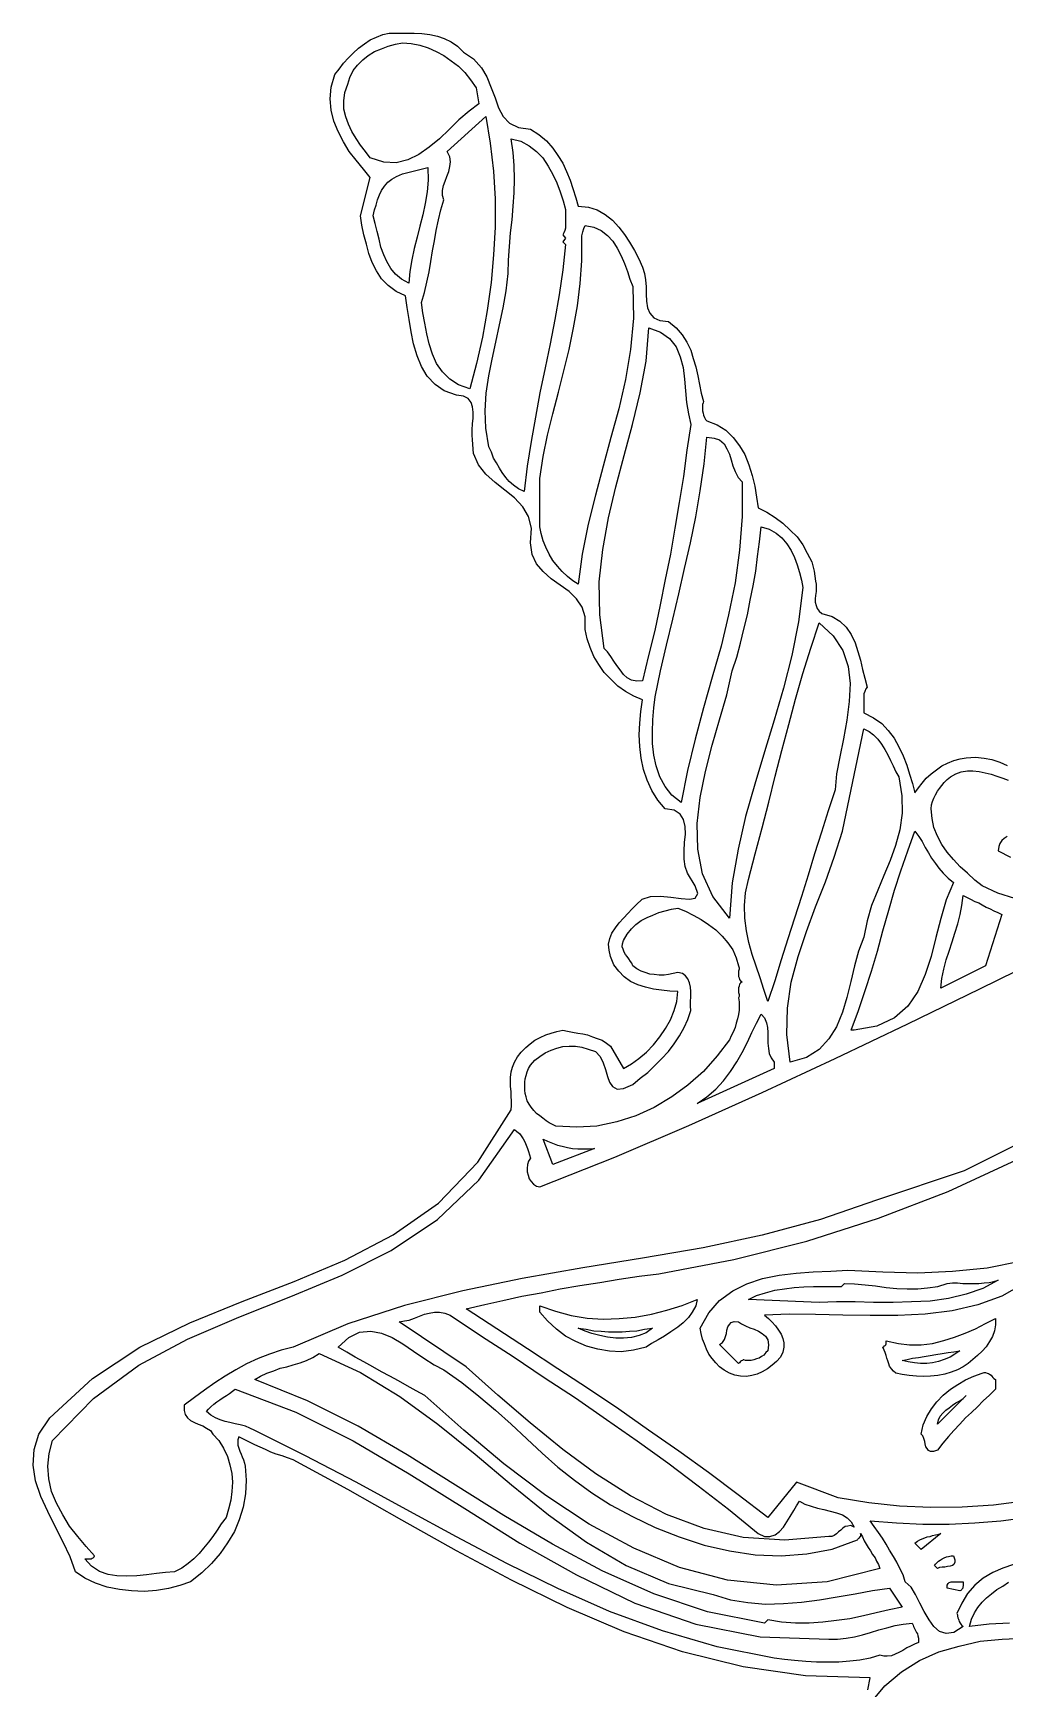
# Model space of a CAD drawing. Extents: x 0.04 to 6.96, y 0.04 to 9.51.
# Drawn here: x 0.038 to 2.032, y 6.108 to 9.506 of the extents above; entities that cross this region are included whole.
import ezdxf

# ---------------------------------------------------------------- set-up
doc = ezdxf.new("R2010")
doc.units = 0
doc.layers.add('1', color=7, linetype='Continuous')

msp = doc.modelspace()

# ---------------------------------------------------------------- linework, layer by layer
for points in [[(1.751, 6.106), (1.756, 6.131), (1.623, 6.135), (1.495, 6.153), (1.371, 6.184), (1.251, 6.225), (1.134, 6.275), (1.02, 6.331), (0.907, 6.391), (0.795, 6.454), (0.684, 6.517), (0.572, 6.578), (0.56, 6.582), (0.549, 6.586), (0.537, 6.59), (0.526, 6.594), (0.515, 6.599), (0.504, 6.604), (0.493, 6.609), (0.482, 6.614), (0.471, 6.62), (0.46, 6.625), (0.458, 6.619), (0.458, 6.614), (0.458, 6.608), (0.46, 6.602), (0.462, 6.596), (0.465, 6.59), (0.467, 6.584), (0.47, 6.578), (0.472, 6.571), (0.473, 6.565), (0.475, 6.536), (0.474, 6.508), (0.469, 6.481), (0.461, 6.455), (0.451, 6.431), (0.437, 6.408), (0.422, 6.386), (0.404, 6.365), (0.384, 6.346), (0.361, 6.328), (0.339, 6.32), (0.316, 6.314), (0.291, 6.31), (0.266, 6.308), (0.24, 6.309), (0.215, 6.312), (0.19, 6.317), (0.166, 6.325), (0.144, 6.335), (0.125, 6.348), (0.114, 6.379), (0.1, 6.409), (0.084, 6.44), (0.068, 6.472), (0.054, 6.503), (0.043, 6.535), (0.038, 6.567), (0.04, 6.599), (0.05, 6.631), (0.072, 6.664), (0.16, 6.745), (0.257, 6.809), (0.36, 6.859), (0.467, 6.903), (0.574, 6.944), (0.678, 6.988), (0.777, 7.04), (0.87, 7.105), (0.951, 7.189), (1.019, 7.296), (1.02, 7.305), (1.02, 7.315), (1.019, 7.324), (1.019, 7.334), (1.018, 7.344), (1.018, 7.354), (1.018, 7.363), (1.019, 7.374), (1.022, 7.384), (1.026, 7.394), (1.032, 7.405), (1.04, 7.415), (1.049, 7.424), (1.058, 7.432), (1.068, 7.439), (1.079, 7.445), (1.09, 7.45), (1.101, 7.454), (1.113, 7.457), (1.125, 7.46), (1.135, 7.458), (1.145, 7.456), (1.156, 7.454), (1.166, 7.452), (1.176, 7.45), (1.186, 7.446), (1.196, 7.443), (1.206, 7.439), (1.215, 7.433), (1.223, 7.427), (1.25, 7.381), (1.266, 7.391), (1.281, 7.402), (1.297, 7.415), (1.311, 7.43), (1.324, 7.446), (1.336, 7.463), (1.346, 7.481), (1.354, 7.5), (1.359, 7.519), (1.361, 7.539), (1.345, 7.54), (1.328, 7.542), (1.311, 7.544), (1.295, 7.548), (1.279, 7.553), (1.264, 7.56), (1.251, 7.569), (1.24, 7.581), (1.23, 7.594), (1.223, 7.611), (1.22, 7.624), (1.219, 7.636), (1.222, 7.648), (1.226, 7.659), (1.233, 7.67), (1.241, 7.68), (1.25, 7.69), (1.259, 7.7), (1.267, 7.708), (1.276, 7.717), (1.288, 7.729), (1.305, 7.734), (1.326, 7.735), (1.347, 7.733), (1.368, 7.73), (1.385, 7.729), (1.397, 7.731), (1.402, 7.74), (1.397, 7.756), (1.381, 7.782), (1.376, 7.796), (1.374, 7.811), (1.374, 7.828), (1.375, 7.845), (1.377, 7.862), (1.376, 7.878), (1.373, 7.892), (1.366, 7.903), (1.354, 7.911), (1.335, 7.914), (1.32, 7.932), (1.308, 7.952), (1.298, 7.973), (1.291, 7.995), (1.286, 8.018), (1.283, 8.042), (1.282, 8.066), (1.283, 8.09), (1.285, 8.114), (1.289, 8.138), (1.271, 8.145), (1.254, 8.155), (1.238, 8.166), (1.224, 8.18), (1.21, 8.194), (1.199, 8.21), (1.189, 8.227), (1.181, 8.245), (1.175, 8.263), (1.171, 8.282), (1.171, 8.308), (1.165, 8.328), (1.153, 8.345), (1.138, 8.36), (1.12, 8.373), (1.101, 8.386), (1.085, 8.401), (1.071, 8.417), (1.062, 8.436), (1.059, 8.46), (1.061, 8.49), (1.055, 8.514), (1.043, 8.534), (1.026, 8.552), (1.006, 8.568), (0.986, 8.584), (0.967, 8.601), (0.952, 8.62), (0.942, 8.643), (0.94, 8.671), (0.939, 8.681), (0.939, 8.692), (0.94, 8.704), (0.941, 8.716), (0.941, 8.728), (0.94, 8.739), (0.937, 8.748), (0.931, 8.756), (0.921, 8.761), (0.907, 8.763), (0.882, 8.772), (0.863, 8.785), (0.847, 8.802), (0.835, 8.822), (0.826, 8.844), (0.819, 8.868), (0.814, 8.893), (0.81, 8.918), (0.806, 8.943), (0.802, 8.967), (0.783, 8.976), (0.767, 8.988), (0.753, 9.002), (0.743, 9.018), (0.734, 9.035), (0.727, 9.054), (0.722, 9.073), (0.717, 9.092), (0.713, 9.112), (0.71, 9.131), (0.73, 9.21), (0.716, 9.227), (0.701, 9.245), (0.687, 9.263), (0.675, 9.283), (0.664, 9.304), (0.655, 9.325), (0.65, 9.348), (0.648, 9.371), (0.65, 9.395), (0.657, 9.421), (0.666, 9.432), (0.675, 9.444), (0.685, 9.455), (0.695, 9.465), (0.706, 9.475), (0.718, 9.484), (0.73, 9.492), (0.743, 9.498), (0.756, 9.503), (0.769, 9.506), (0.786, 9.506), (0.803, 9.506), (0.82, 9.506), (0.836, 9.505), (0.852, 9.503), (0.868, 9.5), (0.882, 9.495), (0.896, 9.488), (0.909, 9.479), (0.921, 9.467)], [(0.921, 9.467), (0.942, 9.453), (0.958, 9.435), (0.969, 9.416), (0.978, 9.394), (0.986, 9.373), (0.993, 9.353), (1.003, 9.335), (1.016, 9.321), (1.034, 9.312), (1.059, 9.309), (1.076, 9.298), (1.092, 9.285), (1.105, 9.27), (1.115, 9.255), (1.125, 9.239), (1.133, 9.222), (1.14, 9.204), (1.146, 9.187), (1.152, 9.168), (1.157, 9.151), (1.178, 9.149), (1.196, 9.143), (1.212, 9.134), (1.227, 9.122), (1.24, 9.108), (1.252, 9.093), (1.262, 9.077), (1.272, 9.06), (1.281, 9.043), (1.289, 9.026), (1.293, 9.013), (1.295, 9), (1.296, 8.985), (1.296, 8.97), (1.297, 8.956), (1.299, 8.942), (1.304, 8.931), (1.312, 8.922), (1.324, 8.916), (1.342, 8.914), (1.358, 8.901), (1.37, 8.887), (1.38, 8.872), (1.388, 8.855), (1.393, 8.838), (1.398, 8.821), (1.402, 8.803), (1.406, 8.785), (1.409, 8.767), (1.414, 8.75), (1.413, 8.747), (1.412, 8.744), (1.412, 8.74), (1.412, 8.736), (1.412, 8.731), (1.413, 8.726), (1.414, 8.722), (1.416, 8.717), (1.418, 8.713), (1.421, 8.71), (1.442, 8.702), (1.46, 8.691), (1.475, 8.676), (1.488, 8.659), (1.499, 8.641), (1.507, 8.62), (1.514, 8.598), (1.519, 8.576), (1.523, 8.554), (1.526, 8.532), (1.544, 8.523), (1.561, 8.512), (1.577, 8.5), (1.592, 8.486), (1.606, 8.472), (1.618, 8.456), (1.627, 8.439), (1.636, 8.421), (1.641, 8.402), (1.644, 8.381), (1.645, 8.375), (1.645, 8.367), (1.645, 8.36), (1.644, 8.352), (1.643, 8.345), (1.643, 8.338), (1.645, 8.331), (1.647, 8.325), (1.651, 8.32), (1.657, 8.315), (1.678, 8.309), (1.694, 8.299), (1.707, 8.287), (1.717, 8.272), (1.725, 8.255), (1.731, 8.237), (1.736, 8.219), (1.74, 8.2), (1.745, 8.182), (1.75, 8.164), (1.747, 8.16), (1.745, 8.155), (1.743, 8.15), (1.743, 8.145), (1.743, 8.139), (1.743, 8.134), (1.743, 8.128), (1.743, 8.122), (1.743, 8.117), (1.743, 8.111), (1.763, 8.101), (1.78, 8.089), (1.793, 8.075), (1.805, 8.059), (1.815, 8.041), (1.824, 8.023), (1.831, 8.004), (1.837, 7.985), (1.843, 7.966), (1.848, 7.947), (1.855, 7.957), (1.863, 7.967), (1.871, 7.977), (1.881, 7.986), (1.892, 7.994), (1.903, 8.002), (1.915, 8.008), (1.928, 8.013), (1.941, 8.017), (1.953, 8.019), (1.972, 8.02), (1.99, 8.018), (2.006, 8.015), (2.022, 8.01), (2.037, 8.003)], [(2.072, 6.94), (2.026, 6.914), (1.977, 6.896), (1.924, 6.884), (1.869, 6.877), (1.813, 6.874), (1.756, 6.874), (1.7, 6.875), (1.644, 6.876), (1.59, 6.877), (1.539, 6.875), (1.547, 6.868), (1.554, 6.861), (1.562, 6.853), (1.568, 6.844), (1.573, 6.836), (1.577, 6.827), (1.579, 6.818), (1.579, 6.809), (1.577, 6.799), (1.572, 6.789), (1.564, 6.78), (1.555, 6.772), (1.545, 6.765), (1.534, 6.759), (1.524, 6.754), (1.513, 6.751), (1.502, 6.749), (1.49, 6.75), (1.478, 6.752), (1.467, 6.756), (1.456, 6.762), (1.447, 6.769), (1.439, 6.777), (1.432, 6.786), (1.425, 6.795), (1.42, 6.805), (1.416, 6.816), (1.412, 6.826), (1.409, 6.837), (1.407, 6.848), (1.425, 6.88), (1.447, 6.905), (1.474, 6.925), (1.503, 6.939), (1.535, 6.95), (1.569, 6.957), (1.604, 6.961), (1.639, 6.964), (1.675, 6.965), (1.71, 6.967), (1.782, 6.964), (1.854, 6.962), (1.925, 6.965), (1.996, 6.972), (2.064, 6.986)], [(1.401, 6.907), (1.398, 6.894), (1.391, 6.881), (1.383, 6.87), (1.372, 6.859), (1.361, 6.85), (1.347, 6.841), (1.334, 6.832), (1.321, 6.824), (1.307, 6.817), (1.296, 6.809), (1.27, 6.803), (1.245, 6.8), (1.221, 6.801), (1.197, 6.805), (1.174, 6.811), (1.152, 6.821), (1.131, 6.832), (1.112, 6.846), (1.094, 6.863), (1.078, 6.881), (1.078, 6.894), (1.11, 6.883), (1.142, 6.874), (1.175, 6.869), (1.208, 6.867), (1.241, 6.868), (1.274, 6.871), (1.307, 6.877), (1.339, 6.885), (1.37, 6.895), (1.401, 6.907)], [(2.013, 6.868), (2.013, 6.855), (2.011, 6.843), (2.007, 6.831), (2.001, 6.821), (1.994, 6.81), (1.986, 6.801), (1.976, 6.792), (1.967, 6.784), (1.957, 6.776), (1.947, 6.769), (1.935, 6.763), (1.922, 6.758), (1.909, 6.754), (1.895, 6.751), (1.88, 6.75), (1.865, 6.749), (1.851, 6.75), (1.836, 6.751), (1.822, 6.753), (1.809, 6.756), (1.804, 6.76), (1.8, 6.765), (1.796, 6.77), (1.794, 6.775), (1.792, 6.781), (1.79, 6.787), (1.789, 6.792), (1.787, 6.798), (1.785, 6.803), (1.782, 6.809), (1.784, 6.81), (1.785, 6.812), (1.787, 6.813), (1.788, 6.814), (1.789, 6.816), (1.789, 6.818), (1.789, 6.82), (1.789, 6.822), (1.814, 6.817), (1.837, 6.814), (1.861, 6.814), (1.884, 6.817), (1.907, 6.823), (1.929, 6.83), (1.951, 6.838), (1.972, 6.847), (1.993, 6.858), (2.013, 6.868)], [(2.013, 6.743), (2.013, 6.723), (2.001, 6.711), (1.988, 6.699), (1.976, 6.687), (1.964, 6.675), (1.952, 6.664), (1.94, 6.651), (1.928, 6.638), (1.917, 6.626), (1.905, 6.612), (1.894, 6.598), (1.886, 6.595), (1.88, 6.595), (1.876, 6.597), (1.873, 6.601), (1.87, 6.605), (1.869, 6.611), (1.868, 6.616), (1.866, 6.622), (1.864, 6.627), (1.861, 6.631), (1.865, 6.65), (1.872, 6.667), (1.882, 6.683), (1.893, 6.697), (1.906, 6.711), (1.921, 6.723), (1.936, 6.733), (1.952, 6.742), (1.969, 6.75), (1.986, 6.756), (1.99, 6.757), (1.993, 6.757), (1.996, 6.756), (1.999, 6.755), (2.001, 6.754), (2.004, 6.752), (2.006, 6.75), (2.008, 6.747), (2.01, 6.745), (2.013, 6.743)], [(1.861, 6.394), (1.848, 6.407), (1.853, 6.411), (1.858, 6.414), (1.863, 6.416), (1.868, 6.418), (1.873, 6.42), (1.879, 6.421), (1.884, 6.423), (1.89, 6.424), (1.895, 6.425), (1.901, 6.427), (1.861, 6.394)], [(1.927, 6.381), (1.93, 6.373), (1.93, 6.368), (1.928, 6.363), (1.925, 6.361), (1.92, 6.36), (1.915, 6.359), (1.909, 6.358), (1.904, 6.358), (1.898, 6.357), (1.894, 6.355), (1.888, 6.361), (1.89, 6.364), (1.893, 6.367), (1.896, 6.37), (1.9, 6.372), (1.904, 6.375), (1.908, 6.377), (1.913, 6.379), (1.917, 6.38), (1.922, 6.381), (1.927, 6.381)], [(1.947, 6.328), (1.947, 6.326), (1.947, 6.323), (1.947, 6.32), (1.946, 6.317), (1.946, 6.315), (1.945, 6.313), (1.944, 6.312), (1.942, 6.31), (1.94, 6.309), (1.914, 6.315), (1.914, 6.321), (1.916, 6.324), (1.918, 6.326), (1.922, 6.328), (1.925, 6.328), (1.93, 6.328), (1.934, 6.328), (1.939, 6.328), (1.943, 6.328), (1.947, 6.328)]]:
    msp.add_lwpolyline(points)
at = {"layer": '1'}
for points in [[(0.947, 9.394), (0.953, 9.361), (0.933, 9.346), (0.912, 9.328), (0.892, 9.308), (0.872, 9.289), (0.851, 9.272), (0.83, 9.257), (0.807, 9.246), (0.783, 9.24), (0.758, 9.241), (0.73, 9.25), (0.72, 9.263), (0.71, 9.276), (0.701, 9.29), (0.692, 9.304), (0.685, 9.319), (0.68, 9.334), (0.676, 9.35), (0.676, 9.367), (0.678, 9.384), (0.684, 9.401), (0.688, 9.415), (0.695, 9.429), (0.704, 9.44), (0.715, 9.451), (0.726, 9.46), (0.739, 9.468), (0.753, 9.474), (0.767, 9.479), (0.782, 9.483), (0.796, 9.486), (0.814, 9.485), (0.832, 9.481), (0.849, 9.476), (0.865, 9.468), (0.881, 9.46), (0.896, 9.449), (0.911, 9.438), (0.924, 9.425), (0.936, 9.41), (0.947, 9.394)], [(0.934, 8.776), (0.911, 8.784), (0.893, 8.796), (0.878, 8.811), (0.866, 8.828), (0.858, 8.847), (0.851, 8.868), (0.846, 8.889), (0.842, 8.911), (0.838, 8.932), (0.835, 8.953), (0.841, 8.974), (0.846, 8.995), (0.851, 9.016), (0.854, 9.037), (0.858, 9.059), (0.862, 9.08), (0.865, 9.101), (0.87, 9.123), (0.875, 9.143), (0.881, 9.164), (0.878, 9.173), (0.878, 9.183), (0.88, 9.193), (0.884, 9.202), (0.887, 9.212), (0.891, 9.222), (0.893, 9.232), (0.895, 9.242), (0.893, 9.252), (0.888, 9.263), (0.967, 9.335), (0.976, 9.28), (0.983, 9.223), (0.986, 9.166), (0.986, 9.108), (0.983, 9.051), (0.978, 8.994), (0.97, 8.937), (0.96, 8.882), (0.948, 8.828), (0.934, 8.776)], [(1.131, 9.144), (1.131, 9.139), (1.131, 9.133), (1.131, 9.128), (1.131, 9.122), (1.131, 9.116), (1.131, 9.111), (1.131, 9.106), (1.129, 9.101), (1.127, 9.096), (1.125, 9.092), (1.131, 9.085), (1.125, 9.078), (1.131, 9.072), (1.125, 9.02), (1.118, 8.969), (1.109, 8.918), (1.099, 8.868), (1.089, 8.819), (1.078, 8.768), (1.069, 8.718), (1.06, 8.668), (1.052, 8.617), (1.046, 8.565), (1.034, 8.571), (1.024, 8.578), (1.015, 8.586), (1.008, 8.594), (1.001, 8.604), (0.995, 8.613), (0.989, 8.624), (0.983, 8.634), (0.979, 8.646), (0.973, 8.657), (0.967, 8.695), (0.966, 8.731), (0.968, 8.767), (0.973, 8.803), (0.98, 8.837), (0.988, 8.872), (0.995, 8.907), (1.003, 8.942), (1.009, 8.977), (1.013, 9.013), (1.014, 9.04), (1.016, 9.068), (1.018, 9.096), (1.021, 9.123), (1.023, 9.151), (1.025, 9.178), (1.026, 9.206), (1.025, 9.234), (1.023, 9.261), (1.019, 9.289), (1.039, 9.284), (1.056, 9.275), (1.071, 9.263), (1.084, 9.25), (1.095, 9.233), (1.105, 9.216), (1.113, 9.199), (1.12, 9.18), (1.126, 9.162), (1.131, 9.144)], [(0.809, 8.993), (0.794, 9.001), (0.782, 9.011), (0.772, 9.023), (0.764, 9.037), (0.758, 9.051), (0.752, 9.067), (0.748, 9.083), (0.744, 9.099), (0.74, 9.115), (0.736, 9.131), (0.739, 9.143), (0.742, 9.153), (0.745, 9.164), (0.749, 9.174), (0.753, 9.183), (0.759, 9.192), (0.766, 9.2), (0.774, 9.206), (0.784, 9.212), (0.796, 9.217), (0.848, 9.23), (0.849, 9.204), (0.847, 9.18), (0.843, 9.156), (0.838, 9.133), (0.832, 9.11), (0.826, 9.087), (0.82, 9.064), (0.815, 9.041), (0.811, 9.017), (0.809, 8.993)], [(1.269, 8.986), (1.27, 8.921), (1.264, 8.857), (1.254, 8.795), (1.24, 8.735), (1.224, 8.676), (1.208, 8.617), (1.192, 8.558), (1.177, 8.498), (1.165, 8.437), (1.157, 8.375), (1.146, 8.382), (1.135, 8.391), (1.124, 8.401), (1.114, 8.412), (1.105, 8.424), (1.097, 8.437), (1.09, 8.451), (1.085, 8.464), (1.081, 8.479), (1.078, 8.493), (1.078, 8.501), (1.078, 8.509), (1.078, 8.519), (1.078, 8.529), (1.078, 8.539), (1.078, 8.55), (1.078, 8.56), (1.078, 8.571), (1.078, 8.581), (1.078, 8.592), (1.085, 8.637), (1.094, 8.681), (1.105, 8.725), (1.116, 8.769), (1.127, 8.813), (1.138, 8.857), (1.147, 8.901), (1.155, 8.946), (1.161, 8.992), (1.164, 9.039), (1.164, 9.044), (1.164, 9.051), (1.164, 9.058), (1.164, 9.066), (1.164, 9.074), (1.164, 9.082), (1.164, 9.09), (1.166, 9.098), (1.168, 9.105), (1.171, 9.111), (1.189, 9.108), (1.204, 9.101), (1.217, 9.091), (1.228, 9.079), (1.237, 9.065), (1.245, 9.049), (1.252, 9.033), (1.258, 9.017), (1.263, 9.001), (1.269, 8.986)], [(1.388, 8.703), (1.38, 8.65), (1.373, 8.596), (1.364, 8.543), (1.355, 8.49), (1.346, 8.437), (1.335, 8.385), (1.325, 8.333), (1.314, 8.28), (1.301, 8.229), (1.289, 8.177), (1.277, 8.176), (1.266, 8.178), (1.257, 8.183), (1.25, 8.19), (1.243, 8.199), (1.236, 8.208), (1.23, 8.217), (1.224, 8.227), (1.217, 8.236), (1.21, 8.243), (1.201, 8.312), (1.2, 8.38), (1.207, 8.446), (1.219, 8.511), (1.234, 8.575), (1.251, 8.639), (1.268, 8.703), (1.284, 8.768), (1.296, 8.833), (1.302, 8.901), (1.326, 8.892), (1.344, 8.879), (1.358, 8.862), (1.366, 8.842), (1.372, 8.82), (1.375, 8.796), (1.377, 8.772), (1.379, 8.748), (1.383, 8.725), (1.388, 8.703)], [(1.493, 8.585), (1.493, 8.514), (1.488, 8.445), (1.479, 8.378), (1.465, 8.312), (1.45, 8.248), (1.432, 8.184), (1.414, 8.121), (1.397, 8.057), (1.381, 7.993), (1.368, 7.927), (1.349, 7.942), (1.335, 7.96), (1.324, 7.98), (1.317, 8.002), (1.312, 8.024), (1.309, 8.048), (1.309, 8.072), (1.31, 8.097), (1.312, 8.121), (1.315, 8.144), (1.326, 8.197), (1.338, 8.25), (1.351, 8.303), (1.363, 8.355), (1.375, 8.407), (1.387, 8.46), (1.398, 8.513), (1.407, 8.567), (1.415, 8.622), (1.421, 8.677), (1.436, 8.675), (1.447, 8.671), (1.456, 8.663), (1.462, 8.653), (1.467, 8.642), (1.471, 8.63), (1.474, 8.618), (1.479, 8.606), (1.485, 8.594), (1.493, 8.585)], [(1.618, 8.368), (1.609, 8.298), (1.595, 8.229), (1.578, 8.162), (1.559, 8.096), (1.539, 8.031), (1.519, 7.965), (1.5, 7.898), (1.485, 7.831), (1.473, 7.762), (1.467, 7.69), (1.433, 7.734), (1.412, 7.781), (1.402, 7.831), (1.401, 7.884), (1.407, 7.937), (1.418, 7.991), (1.432, 8.045), (1.447, 8.097), (1.462, 8.148), (1.473, 8.197), (1.482, 8.225), (1.49, 8.254), (1.497, 8.283), (1.504, 8.312), (1.51, 8.342), (1.516, 8.372), (1.521, 8.402), (1.525, 8.432), (1.529, 8.462), (1.532, 8.493), (1.549, 8.488), (1.563, 8.48), (1.575, 8.47), (1.585, 8.458), (1.594, 8.444), (1.601, 8.43), (1.606, 8.415), (1.611, 8.399), (1.615, 8.383), (1.618, 8.368)], [(1.684, 7.953), (1.67, 7.91), (1.656, 7.866), (1.642, 7.822), (1.629, 7.778), (1.615, 7.734), (1.601, 7.69), (1.587, 7.647), (1.573, 7.604), (1.56, 7.561), (1.546, 7.519), (1.538, 7.543), (1.53, 7.567), (1.522, 7.591), (1.514, 7.615), (1.507, 7.64), (1.502, 7.664), (1.499, 7.69), (1.498, 7.716), (1.5, 7.742), (1.506, 7.769), (1.52, 7.822), (1.534, 7.875), (1.548, 7.928), (1.561, 7.981), (1.575, 8.034), (1.589, 8.087), (1.603, 8.139), (1.618, 8.192), (1.634, 8.244), (1.651, 8.296), (1.68, 8.269), (1.7, 8.239), (1.711, 8.206), (1.715, 8.171), (1.713, 8.134), (1.708, 8.096), (1.701, 8.058), (1.694, 8.021), (1.687, 7.986), (1.684, 7.953)], [(1.815, 7.98), (1.821, 7.941), (1.822, 7.905), (1.817, 7.871), (1.808, 7.839), (1.797, 7.808), (1.784, 7.777), (1.772, 7.747), (1.759, 7.716), (1.75, 7.684), (1.743, 7.651), (1.732, 7.622), (1.724, 7.592), (1.716, 7.56), (1.708, 7.527), (1.699, 7.497), (1.687, 7.467), (1.671, 7.442), (1.651, 7.42), (1.625, 7.404), (1.592, 7.394), (1.585, 7.451), (1.586, 7.505), (1.594, 7.558), (1.608, 7.611), (1.625, 7.662), (1.644, 7.713), (1.664, 7.764), (1.682, 7.815), (1.699, 7.868), (1.71, 7.921), (1.743, 8.078), (1.754, 8.073), (1.763, 8.066), (1.772, 8.057), (1.779, 8.047), (1.786, 8.036), (1.792, 8.025), (1.798, 8.013), (1.803, 8.002), (1.809, 7.99), (1.815, 7.98)], [(2.053, 7.73), (2.018, 7.741), (1.986, 7.756), (1.971, 7.768), (1.956, 7.782), (1.941, 7.795), (1.927, 7.81), (1.914, 7.825), (1.903, 7.841), (1.894, 7.858), (1.887, 7.876), (1.883, 7.894), (1.881, 7.914), (1.882, 7.922), (1.884, 7.929), (1.887, 7.936), (1.89, 7.943), (1.894, 7.95), (1.898, 7.956), (1.903, 7.962), (1.908, 7.968), (1.914, 7.974), (1.921, 7.98), (1.932, 7.986), (1.943, 7.99), (1.956, 7.992), (1.967, 7.992), (1.98, 7.991), (1.992, 7.988), (2.004, 7.985), (2.016, 7.981), (2.028, 7.977), (2.039, 7.973)], [(1.927, 7.763), (1.912, 7.727), (1.901, 7.689), (1.891, 7.65), (1.881, 7.611), (1.869, 7.574), (1.854, 7.539), (1.833, 7.509), (1.806, 7.485), (1.77, 7.468), (1.723, 7.46), (1.717, 7.46), (1.732, 7.5), (1.746, 7.541), (1.759, 7.581), (1.771, 7.622), (1.782, 7.664), (1.794, 7.706), (1.806, 7.747), (1.819, 7.787), (1.833, 7.828), (1.848, 7.868), (1.856, 7.857), (1.863, 7.847), (1.869, 7.835), (1.876, 7.824), (1.882, 7.813), (1.89, 7.802), (1.897, 7.792), (1.906, 7.782), (1.916, 7.772), (1.927, 7.763)], [(2.037, 7.857), (2.031, 7.853), (2.026, 7.849), (2.022, 7.843), (2.02, 7.837), (2.019, 7.828), (2.044, 7.815)], [(2.026, 7.697), (1.993, 7.592), (1.901, 7.546), (1.903, 7.566), (1.907, 7.585), (1.912, 7.604), (1.918, 7.622), (1.924, 7.641), (1.93, 7.659), (1.936, 7.678), (1.941, 7.697), (1.944, 7.716), (1.947, 7.736), (1.955, 7.732), (1.962, 7.729), (1.971, 7.724), (1.979, 7.721), (1.986, 7.717), (1.994, 7.712), (2.002, 7.709), (2.01, 7.705), (2.018, 7.701), (2.026, 7.697)], [(1.486, 7.592), (1.487, 7.588), (1.487, 7.585), (1.486, 7.581), (1.486, 7.577), (1.486, 7.574), (1.486, 7.57), (1.487, 7.567), (1.488, 7.564), (1.49, 7.561), (1.493, 7.559), (1.49, 7.556), (1.488, 7.554), (1.487, 7.55), (1.486, 7.547), (1.486, 7.544), (1.486, 7.54), (1.486, 7.537), (1.487, 7.533), (1.487, 7.529), (1.486, 7.526), (1.487, 7.518), (1.487, 7.51), (1.487, 7.501), (1.486, 7.492), (1.484, 7.483), (1.481, 7.474), (1.479, 7.465), (1.475, 7.456), (1.471, 7.448), (1.467, 7.44), (1.442, 7.407), (1.414, 7.375), (1.382, 7.347), (1.349, 7.323), (1.313, 7.301), (1.275, 7.284), (1.236, 7.272), (1.195, 7.263), (1.154, 7.261), (1.111, 7.263), (1.104, 7.266), (1.097, 7.27), (1.091, 7.274), (1.084, 7.279), (1.078, 7.284), (1.071, 7.289), (1.066, 7.295), (1.06, 7.302), (1.056, 7.308), (1.052, 7.315), (1.05, 7.323), (1.048, 7.33), (1.047, 7.337), (1.047, 7.345), (1.047, 7.353), (1.048, 7.36), (1.05, 7.367), (1.052, 7.374), (1.055, 7.381), (1.059, 7.388), (1.068, 7.398), (1.078, 7.406), (1.089, 7.413), (1.101, 7.419), (1.113, 7.423), (1.125, 7.426), (1.138, 7.427), (1.151, 7.427), (1.164, 7.425), (1.177, 7.421), (1.192, 7.416), (1.202, 7.406), (1.208, 7.393), (1.213, 7.379), (1.217, 7.365), (1.221, 7.353), (1.227, 7.344), (1.237, 7.339), (1.25, 7.34), (1.269, 7.348), (1.284, 7.361), (1.3, 7.373), (1.314, 7.387), (1.328, 7.401), (1.342, 7.416), (1.354, 7.432), (1.365, 7.448), (1.374, 7.465), (1.382, 7.482), (1.388, 7.5), (1.387, 7.509), (1.387, 7.518), (1.388, 7.529), (1.388, 7.539), (1.387, 7.548), (1.385, 7.557), (1.382, 7.565), (1.377, 7.571), (1.371, 7.576), (1.361, 7.578), (1.352, 7.576), (1.342, 7.574), (1.333, 7.573), (1.323, 7.573), (1.313, 7.574), (1.304, 7.575), (1.294, 7.578), (1.286, 7.581), (1.277, 7.586), (1.269, 7.592), (1.267, 7.597), (1.264, 7.601), (1.261, 7.606), (1.257, 7.611), (1.254, 7.615), (1.251, 7.62), (1.249, 7.626), (1.247, 7.631), (1.248, 7.637), (1.25, 7.644), (1.257, 7.657), (1.266, 7.668), (1.275, 7.677), (1.286, 7.685), (1.298, 7.691), (1.31, 7.696), (1.322, 7.701), (1.335, 7.705), (1.348, 7.708), (1.361, 7.71), (1.377, 7.704), (1.393, 7.696), (1.409, 7.687), (1.424, 7.677), (1.439, 7.666), (1.452, 7.653), (1.464, 7.639), (1.474, 7.625), (1.481, 7.608), (1.486, 7.592)], [(2.117, 7.255), (1.949, 7.171), (1.769, 7.111), (1.654, 7.071), (1.534, 7.039), (1.413, 7.013), (1.289, 6.992), (1.166, 6.972), (1.042, 6.95), (0.92, 6.925), (0.8, 6.895), (0.684, 6.857), (0.572, 6.809), (0.547, 6.803), (0.523, 6.795), (0.5, 6.786), (0.476, 6.775), (0.454, 6.763), (0.432, 6.75), (0.411, 6.736), (0.39, 6.721), (0.369, 6.706), (0.348, 6.69), (0.348, 6.679), (0.35, 6.671), (0.355, 6.664), (0.361, 6.659), (0.369, 6.655), (0.377, 6.651), (0.386, 6.648), (0.394, 6.643), (0.402, 6.638), (0.407, 6.631), (0.419, 6.618), (0.429, 6.602), (0.437, 6.585), (0.442, 6.568), (0.446, 6.55), (0.447, 6.532), (0.446, 6.513), (0.444, 6.495), (0.439, 6.477), (0.434, 6.46), (0.424, 6.447), (0.416, 6.434), (0.407, 6.421), (0.398, 6.409), (0.388, 6.397), (0.379, 6.386), (0.368, 6.375), (0.356, 6.365), (0.343, 6.356), (0.328, 6.348), (0.31, 6.347), (0.291, 6.345), (0.271, 6.342), (0.251, 6.34), (0.23, 6.339), (0.21, 6.34), (0.192, 6.343), (0.174, 6.349), (0.158, 6.36), (0.144, 6.375), (0.147, 6.375), (0.15, 6.375), (0.152, 6.375), (0.155, 6.375), (0.157, 6.375), (0.159, 6.376), (0.161, 6.377), (0.163, 6.379), (0.164, 6.381), (0.147, 6.4), (0.13, 6.421), (0.113, 6.442), (0.099, 6.465), (0.086, 6.489), (0.076, 6.513), (0.07, 6.539), (0.068, 6.565), (0.071, 6.591), (0.078, 6.618), (0.162, 6.704), (0.255, 6.772), (0.355, 6.826), (0.46, 6.871), (0.567, 6.913), (0.672, 6.957), (0.773, 7.008), (0.868, 7.071), (0.953, 7.152), (1.026, 7.256), (1.031, 7.252), (1.036, 7.248), (1.04, 7.243), (1.044, 7.237), (1.047, 7.231), (1.05, 7.224), (1.053, 7.217), (1.055, 7.211), (1.057, 7.204), (1.059, 7.197), (1.055, 7.191), (1.053, 7.184), (1.052, 7.176), (1.052, 7.169), (1.054, 7.162), (1.056, 7.155), (1.06, 7.149), (1.065, 7.144), (1.071, 7.14), (1.078, 7.138), (1.232, 7.199), (1.384, 7.264), (1.534, 7.332), (1.684, 7.402), (1.833, 7.473), (1.981, 7.545), (2.13, 7.618)], [(1.559, 7.394), (1.559, 7.381), (1.401, 7.309), (1.421, 7.323), (1.439, 7.339), (1.455, 7.356), (1.469, 7.375), (1.482, 7.395), (1.493, 7.414), (1.504, 7.435), (1.513, 7.455), (1.523, 7.474), (1.532, 7.493), (1.539, 7.485), (1.543, 7.475), (1.545, 7.465), (1.546, 7.455), (1.546, 7.444), (1.546, 7.433), (1.547, 7.422), (1.549, 7.412), (1.553, 7.403), (1.559, 7.394)], [(1.19, 7.217), (1.105, 7.184), (1.085, 7.236), (1.094, 7.232), (1.104, 7.228), (1.114, 7.224), (1.124, 7.222), (1.135, 7.219), (1.145, 7.217), (1.156, 7.216), (1.167, 7.216), (1.179, 7.216), (1.19, 7.217)], [(2.072, 6.493), (2.009, 6.485), (1.945, 6.481), (1.88, 6.48), (1.816, 6.483), (1.753, 6.49), (1.69, 6.5), (1.605, 6.532), (1.546, 6.46), (1.485, 6.506), (1.424, 6.552), (1.363, 6.596), (1.301, 6.639), (1.24, 6.682), (1.178, 6.724), (1.115, 6.765), (1.053, 6.806), (0.99, 6.847), (0.927, 6.888), (0.965, 6.897), (1.002, 6.905), (1.041, 6.914), (1.081, 6.921), (1.12, 6.929), (1.16, 6.936), (1.201, 6.942), (1.241, 6.949), (1.282, 6.955), (1.322, 6.96), (1.476, 6.989), (1.626, 7.027), (1.773, 7.074), (1.916, 7.129), (2.056, 7.194)], [(2.019, 6.947), (1.987, 6.93), (1.953, 6.918), (1.917, 6.909), (1.879, 6.904), (1.841, 6.902), (1.803, 6.901), (1.763, 6.901), (1.725, 6.902), (1.687, 6.902), (1.651, 6.901), (1.506, 6.907), (1.523, 6.915), (1.541, 6.921), (1.56, 6.926), (1.58, 6.929), (1.6, 6.932), (1.62, 6.933), (1.64, 6.934), (1.659, 6.934), (1.678, 6.934), (1.697, 6.934), (1.703, 6.94), (1.724, 6.939), (1.746, 6.937), (1.767, 6.935), (1.789, 6.932), (1.811, 6.93), (1.832, 6.929), (1.854, 6.929), (1.874, 6.931), (1.895, 6.934), (1.914, 6.94), (1.925, 6.941), (1.935, 6.941), (1.946, 6.94), (1.957, 6.94), (1.968, 6.94), (1.979, 6.94), (1.99, 6.941), (2, 6.942), (2.01, 6.944), (2.019, 6.947)], [(0.894, 6.875), (0.958, 6.832), (1.023, 6.79), (1.087, 6.747), (1.151, 6.705), (1.215, 6.661), (1.278, 6.617), (1.341, 6.572), (1.403, 6.525), (1.465, 6.477), (1.526, 6.427), (1.539, 6.421), (1.55, 6.421), (1.561, 6.424), (1.57, 6.431), (1.578, 6.44), (1.585, 6.451), (1.592, 6.462), (1.599, 6.474), (1.605, 6.484), (1.611, 6.493), (1.622, 6.487), (1.635, 6.483), (1.648, 6.479), (1.661, 6.476), (1.674, 6.473), (1.687, 6.469), (1.699, 6.465), (1.709, 6.459), (1.717, 6.451), (1.723, 6.44), (1.716, 6.443), (1.71, 6.442), (1.705, 6.441), (1.7, 6.438), (1.696, 6.434), (1.691, 6.43), (1.687, 6.426), (1.682, 6.423), (1.677, 6.421), (1.671, 6.421), (1.581, 6.413), (1.495, 6.419), (1.415, 6.437), (1.338, 6.466), (1.264, 6.504), (1.193, 6.549), (1.125, 6.599), (1.058, 6.654), (0.992, 6.711), (0.927, 6.769), (0.789, 6.861), (0.8, 6.863), (0.81, 6.865), (0.821, 6.869), (0.831, 6.873), (0.841, 6.877), (0.851, 6.879), (0.862, 6.881), (0.872, 6.881), (0.883, 6.879), (0.894, 6.875)], [(0.881, 6.763), (0.918, 6.737), (0.953, 6.709), (0.987, 6.68), (1.019, 6.651), (1.051, 6.621), (1.083, 6.592), (1.115, 6.563), (1.149, 6.536), (1.185, 6.51), (1.223, 6.486), (1.268, 6.462), (1.315, 6.439), (1.364, 6.42), (1.415, 6.403), (1.467, 6.391), (1.52, 6.383), (1.573, 6.381), (1.626, 6.385), (1.678, 6.395), (1.73, 6.414), (1.731, 6.415), (1.733, 6.417), (1.734, 6.418), (1.735, 6.42), (1.736, 6.421), (1.737, 6.423), (1.737, 6.425), (1.736, 6.427), (1.74, 6.42), (1.744, 6.412), (1.748, 6.405), (1.752, 6.398), (1.757, 6.391), (1.761, 6.384), (1.766, 6.377), (1.769, 6.37), (1.773, 6.363), (1.776, 6.355), (1.668, 6.328), (1.564, 6.321), (1.463, 6.331), (1.365, 6.357), (1.271, 6.397), (1.179, 6.446), (1.09, 6.505), (1.004, 6.57), (0.922, 6.639), (0.842, 6.71), (0.824, 6.72), (0.806, 6.73), (0.788, 6.74), (0.77, 6.75), (0.753, 6.759), (0.735, 6.769), (0.717, 6.779), (0.699, 6.789), (0.682, 6.799), (0.664, 6.809), (0.686, 6.829), (0.708, 6.84), (0.731, 6.842), (0.753, 6.838), (0.775, 6.829), (0.797, 6.816), (0.819, 6.801), (0.84, 6.787), (0.861, 6.773), (0.881, 6.763)], [(1.309, 6.848), (1.296, 6.839), (1.282, 6.833), (1.266, 6.829), (1.25, 6.828), (1.234, 6.828), (1.217, 6.83), (1.201, 6.833), (1.185, 6.837), (1.171, 6.842), (1.157, 6.848), (1.173, 6.846), (1.189, 6.843), (1.204, 6.842), (1.219, 6.841), (1.233, 6.841), (1.247, 6.841), (1.262, 6.842), (1.277, 6.843), (1.293, 6.846), (1.309, 6.848)], [(1.486, 6.861), (1.492, 6.857), (1.5, 6.853), (1.509, 6.849), (1.518, 6.846), (1.527, 6.842), (1.534, 6.837), (1.541, 6.832), (1.546, 6.824), (1.547, 6.814), (1.546, 6.802), (1.542, 6.798), (1.538, 6.793), (1.533, 6.79), (1.528, 6.787), (1.523, 6.785), (1.517, 6.783), (1.512, 6.782), (1.507, 6.782), (1.503, 6.782), (1.5, 6.782), (1.497, 6.783), (1.495, 6.783), (1.494, 6.782), (1.492, 6.781), (1.49, 6.78), (1.489, 6.779), (1.488, 6.777), (1.486, 6.776), (1.447, 6.815), (1.453, 6.819), (1.457, 6.825), (1.459, 6.831), (1.461, 6.837), (1.462, 6.844), (1.464, 6.851), (1.467, 6.856), (1.471, 6.86), (1.477, 6.862), (1.486, 6.861)], [(1.434, 6.302), (1.469, 6.291), (1.505, 6.285), (1.541, 6.282), (1.578, 6.283), (1.615, 6.286), (1.652, 6.291), (1.688, 6.297), (1.725, 6.303), (1.761, 6.31), (1.796, 6.315), (1.822, 6.276), (1.795, 6.27), (1.768, 6.264), (1.742, 6.258), (1.714, 6.252), (1.687, 6.248), (1.659, 6.245), (1.631, 6.243), (1.603, 6.243), (1.574, 6.245), (1.546, 6.25), (1.539, 6.243), (1.422, 6.266), (1.312, 6.303), (1.206, 6.35), (1.104, 6.405), (1.004, 6.464), (0.905, 6.526), (0.806, 6.588), (0.705, 6.647), (0.601, 6.699), (0.493, 6.743), (0.505, 6.75), (0.518, 6.756), (0.532, 6.761), (0.545, 6.766), (0.559, 6.769), (0.572, 6.773), (0.586, 6.777), (0.599, 6.782), (0.612, 6.788), (0.625, 6.796), (0.71, 6.757), (0.791, 6.708), (0.869, 6.651), (0.945, 6.59), (1.02, 6.527), (1.096, 6.465), (1.174, 6.409), (1.255, 6.361), (1.342, 6.324), (1.434, 6.302)], [(1.94, 6.802), (1.93, 6.795), (1.92, 6.789), (1.908, 6.784), (1.896, 6.78), (1.884, 6.777), (1.872, 6.776), (1.859, 6.776), (1.847, 6.777), (1.834, 6.779), (1.822, 6.782), (1.832, 6.784), (1.843, 6.787), (1.855, 6.788), (1.867, 6.79), (1.879, 6.792), (1.891, 6.794), (1.904, 6.796), (1.916, 6.798), (1.928, 6.8), (1.94, 6.802)], [(1.671, 6.21), (1.689, 6.21), (1.707, 6.212), (1.724, 6.215), (1.74, 6.219), (1.757, 6.224), (1.774, 6.229), (1.79, 6.233), (1.807, 6.238), (1.824, 6.241), (1.842, 6.243), (1.844, 6.239), (1.845, 6.236), (1.847, 6.232), (1.849, 6.228), (1.851, 6.224), (1.853, 6.221), (1.854, 6.217), (1.855, 6.212), (1.855, 6.208), (1.855, 6.203), (1.847, 6.2), (1.839, 6.196), (1.831, 6.192), (1.823, 6.187), (1.815, 6.183), (1.807, 6.179), (1.8, 6.176), (1.791, 6.175), (1.784, 6.175), (1.776, 6.177), (1.756, 6.171), (1.735, 6.167), (1.714, 6.165), (1.692, 6.163), (1.669, 6.163), (1.646, 6.163), (1.624, 6.164), (1.601, 6.166), (1.58, 6.168), (1.559, 6.171), (1.442, 6.194), (1.33, 6.227), (1.221, 6.267), (1.115, 6.314), (1.01, 6.365), (0.907, 6.42), (0.804, 6.476), (0.701, 6.532), (0.597, 6.586), (0.493, 6.638), (0.483, 6.643), (0.474, 6.647), (0.463, 6.65), (0.453, 6.652), (0.442, 6.655), (0.432, 6.657), (0.422, 6.66), (0.412, 6.664), (0.403, 6.67), (0.394, 6.677), (0.398, 6.682), (0.403, 6.687), (0.409, 6.692), (0.415, 6.697), (0.421, 6.701), (0.428, 6.706), (0.435, 6.71), (0.441, 6.714), (0.447, 6.719), (0.453, 6.723), (0.577, 6.676), (0.695, 6.617), (0.81, 6.549), (0.924, 6.478), (1.037, 6.407), (1.153, 6.342), (1.273, 6.284), (1.398, 6.241), (1.53, 6.215), (1.671, 6.21)], [(1.894, 6.651), (1.896, 6.66), (1.9, 6.668), (1.905, 6.674), (1.911, 6.68), (1.918, 6.685), (1.925, 6.69), (1.932, 6.695), (1.94, 6.699), (1.947, 6.704), (1.953, 6.71), (1.894, 6.651)], [(2.05, 6.363), (2.028, 6.356), (2.008, 6.347), (1.988, 6.335), (1.971, 6.321), (1.956, 6.304), (1.944, 6.284), (1.934, 6.263), (1.935, 6.26), (1.935, 6.257), (1.936, 6.254), (1.937, 6.251), (1.938, 6.249), (1.939, 6.246), (1.941, 6.243), (1.942, 6.241), (1.944, 6.238), (1.947, 6.236), (1.928, 6.224), (1.912, 6.222), (1.898, 6.226), (1.887, 6.236), (1.877, 6.25), (1.867, 6.267), (1.858, 6.284), (1.849, 6.302), (1.84, 6.317), (1.828, 6.328), (1.824, 6.342), (1.817, 6.355), (1.811, 6.368), (1.804, 6.38), (1.796, 6.393), (1.789, 6.405), (1.781, 6.417), (1.773, 6.429), (1.764, 6.441), (1.756, 6.453), (1.81, 6.449), (1.864, 6.446), (1.918, 6.446), (1.971, 6.449), (2.024, 6.453), (2.076, 6.46)], [(2.042, 6.243), (2, 6.241), (1.96, 6.236), (1.964, 6.251), (1.97, 6.264), (1.977, 6.275), (1.986, 6.286), (1.995, 6.295), (2.005, 6.303), (2.016, 6.312), (2.028, 6.319), (2.04, 6.327)], [(1.756, 6.078), (1.786, 6.114), (1.82, 6.143), (1.857, 6.166), (1.897, 6.184), (1.939, 6.196), (1.982, 6.206), (2.027, 6.21), (2.071, 6.212)]]:
    msp.add_lwpolyline(points, dxfattribs=at)

doc.saveas('drawing.dxf')
